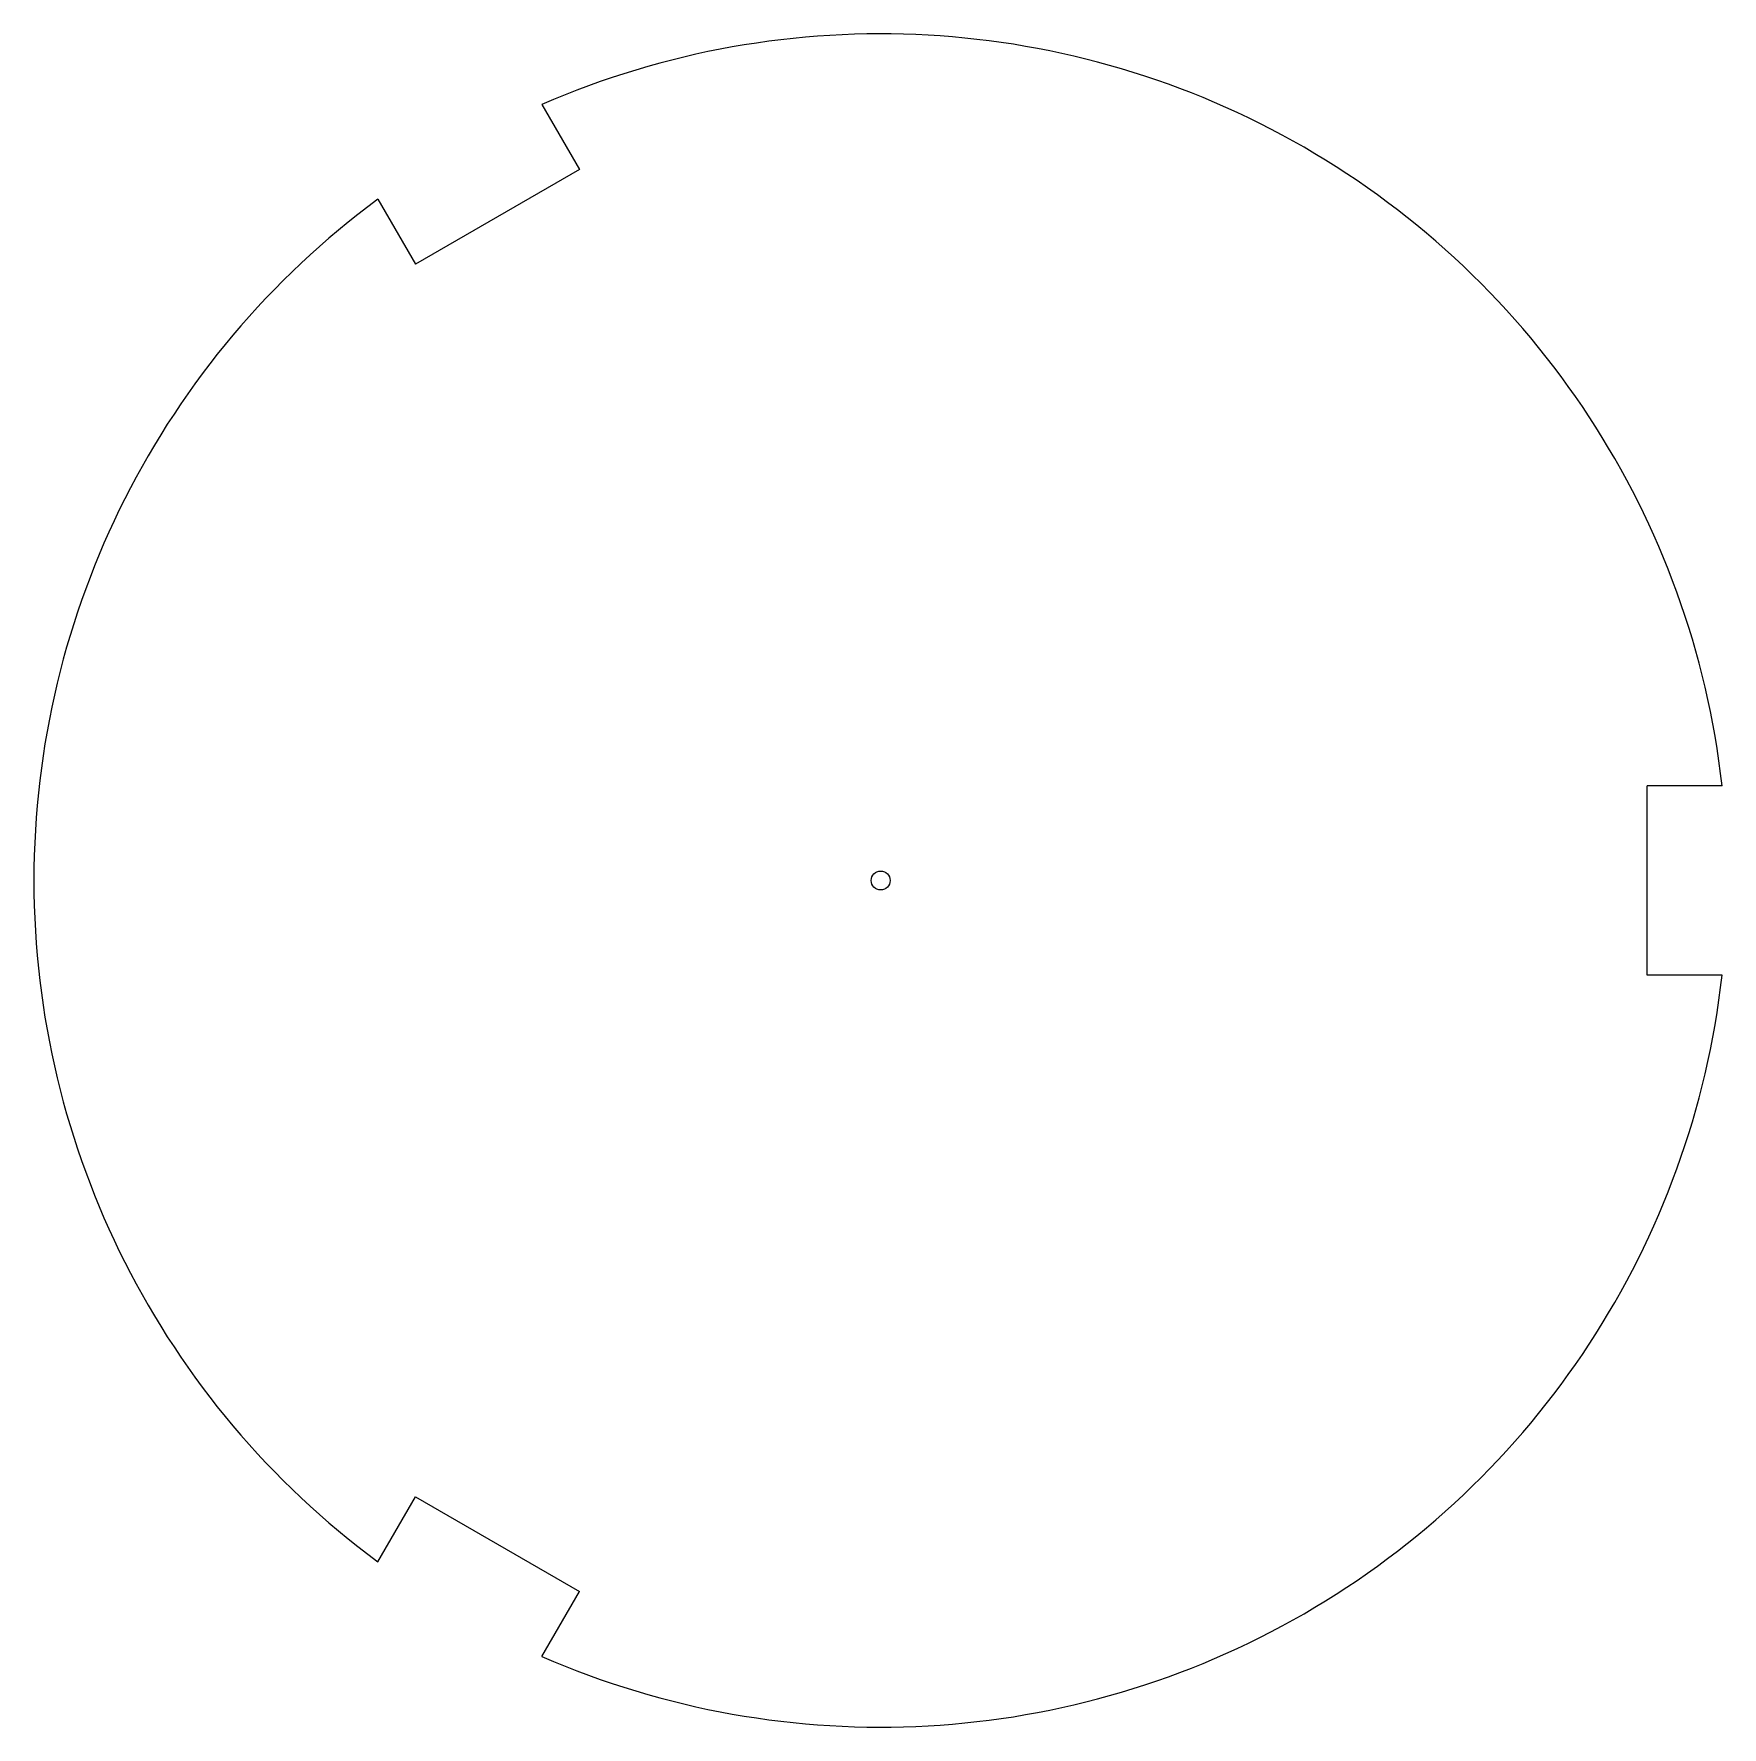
# Model space of a CAD drawing. Extents: x -179 to 178, y -179 to 179.
import ezdxf

# ---------------------------------------------------------------- set-up
doc = ezdxf.new("R2010")
doc.units = 0
doc.layers.add('Fusion009018048', color=7, linetype='CONTINUOUS')

msp = doc.modelspace()

# ---------------------------------------------------------------- linework, layer by layer
at = {"layer": 'Fusion009018048'}
for p, q in [((-71.6191, 164.048, 121), (-63.6795, 150.296, 121)), ((-71.6191, 164.048, 131), (-63.6795, 150.296, 131)), ((-71.6191, 164.048, 121), (-71.6191, 164.048, 131)), ((-71.6191, 164.048, 121), (-63.6795, 150.296, 121)), ((-71.6191, 164.048, 121), (-71.6191, 164.048, 131)), ((-71.6191, 164.048, 131), (-63.6795, 150.296, 131)), ((-63.6795, 150.296, 121), (-98.3205, 130.296, 121)), ((-63.6795, 150.296, 131), (-98.3205, 130.296, 131)), ((-63.6795, 150.296, 131), (-98.3205, 130.296, 131)), ((-63.6795, 150.296, 121), (-98.3205, 130.296, 121)), ((-63.6795, 150.296, 121), (-63.6795, 150.296, 131)), ((-63.6795, 150.296, 121), (-63.6795, 150.296, 131)), ((-106.26, 144.048, 121), (-98.3205, 130.296, 121)), ((-106.26, 144.048, 131), (-98.3205, 130.296, 131)), ((-106.26, 144.048, 121), (-98.3205, 130.296, 121)), ((-106.26, 144.048, 121), (-106.26, 144.048, 131)), ((-106.26, 144.048, 131), (-98.3205, 130.296, 131)), ((-106.26, 144.048, 121), (-106.26, 144.048, 131)), ((-98.3205, 130.296, 121), (-98.3205, 130.296, 131)), ((-98.3205, 130.296, 121), (-98.3205, 130.296, 131)), ((177.879, 20, 121), (162, 20, 121)), ((162, -20, 121), (162, 20, 121)), ((177.879, 20, 131), (162, 20, 131)), ((162, -20, 131), (162, 20, 131)), ((162, -20, 131), (162, 20, 131)), ((162, 20, 121), (162, 20, 131)), ((162, -20, 121), (162, 20, 121)), ((177.879, 20, 121), (162, 20, 121)), ((177.879, 20, 131), (162, 20, 131)), ((162, 20, 121), (162, 20, 131)), ((177.879, 20, 121), (177.879, 20, 131)), ((177.879, 20, 121), (177.879, 20, 131)), ((177.879, -20, 121), (162, -20, 121)), ((177.879, -20, 131), (162, -20, 131)), ((162, -20, 121), (162, -20, 131)), ((177.879, -20, 121), (162, -20, 121)), ((177.879, -20, 131), (162, -20, 131)), ((162, -20, 121), (162, -20, 131)), ((177.879, -20, 121), (177.879, -20, 131)), ((177.879, -20, 121), (177.879, -20, 131)), ((-106.26, -144.048, 121), (-98.3205, -130.296, 121)), ((-106.26, -144.048, 131), (-98.3205, -130.296, 131)), ((-106.26, -144.048, 121), (-98.3205, -130.296, 121)), ((-106.26, -144.048, 131), (-98.3205, -130.296, 131)), ((-98.3205, -130.296, 121), (-63.6795, -150.296, 121)), ((-98.3205, -130.296, 131), (-63.6795, -150.296, 131)), ((-98.3205, -130.296, 121), (-98.3205, -130.296, 131)), ((-98.3205, -130.296, 131), (-63.6795, -150.296, 131)), ((-98.3205, -130.296, 121), (-63.6795, -150.296, 121)), ((-98.3205, -130.296, 121), (-98.3205, -130.296, 131)), ((-106.26, -144.048, 121), (-106.26, -144.048, 131)), ((-106.26, -144.048, 121), (-106.26, -144.048, 131)), ((-71.6191, -164.048, 121), (-63.6795, -150.296, 121)), ((-71.6191, -164.048, 121), (-63.6795, -150.296, 121)), ((-71.6191, -164.048, 131), (-63.6795, -150.296, 131)), ((-71.6191, -164.048, 131), (-63.6795, -150.296, 131)), ((-63.6795, -150.296, 121), (-63.6795, -150.296, 131)), ((-63.6795, -150.296, 121), (-63.6795, -150.296, 131)), ((-71.6191, -164.048, 121), (-71.6191, -164.048, 131)), ((-71.6191, -164.048, 121), (-71.6191, -164.048, 131))]:
    msp.add_line(p, q, dxfattribs=at)
msp.add_circle((0, 0), 2, dxfattribs=at)
msp.add_circle((0, 0), 2, dxfattribs=at)
msp.add_circle((0, 0), 2, dxfattribs=at)
msp.add_circle((0, 0), 2, dxfattribs=at)
for centre, start, end in [((0, 0, 121), 6.41516, 113.585), ((0, 0, 131), 6.41516, 113.585), ((0, 0, 131), 6.41516, 113.585), ((0, 0, 121), 6.41516, 113.585), ((0, 0, 121), 126.415, -126.415), ((0, 0, 131), 126.415, -126.415), ((0, 0, 131), 126.415, -126.415), ((0, 0, 121), 126.415, -126.415), ((0, 0, 121), -113.585, -6.41516), ((0, 0, 131), -113.585, -6.41516), ((0, 0, 121), -113.585, -6.41516), ((0, 0, 131), -113.585, -6.41516)]:
    msp.add_arc(centre, 179, start, end, dxfattribs=at)

doc.saveas('drawing.dxf')
